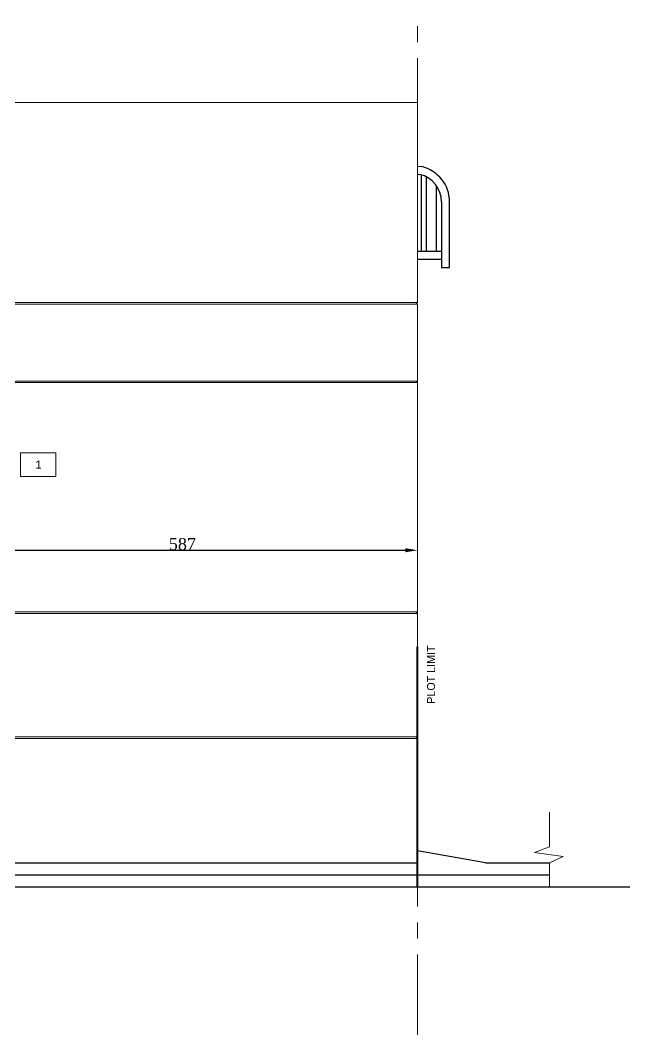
# Model space of a CAD drawing. Header units: millimetres. Extents: x -9083 to 924194, y -232449 to 321637.
# Drawn here: x 98616 to 106223, y 101903 to 114575 of the extents above; entities that cross this region are included whole.
import ezdxf
from ezdxf.enums import TextEntityAlignment as Align

# ---------------------------------------------------------------- set-up
doc = ezdxf.new("R2010")
doc.units = ezdxf.units.MM
doc.header["$LTSCALE"] = 400
doc.header["$MEASUREMENT"] = 0
doc.header["$PDMODE"] = 3
for name, pattern in [('CENTER', [2, 1.25, -0.25, 0.25, -0.25]), ('CENTERX2', [4, 2.5, -0.5, 0.5, -0.5]), ('DASHDOT', [1, 0.5, -0.25, 0, -0.25])]:
    doc.linetypes.add(name, pattern=pattern)
doc.layers.get('0').update_dxf_attribs({"lineweight": 0, "true_color": 0xff1414})
doc.layers.get('Defpoints').update_dxf_attribs({"color": 8, "lineweight": 5})
doc.layers.add('AXIES', color=7, linetype='CENTER', lineweight=0, true_color=0x949596)
for name, color, linetype, lineweight in [('ELEVATION 00', 7, 'Continuous', 30), ('ELEVATION 01', 4, 'Continuous', 25), ('ELEVATION 02', 3, 'Continuous', 18), ('PLOT BOWNDARY', 1, 'DASHDOT', 50), ('ROOMS DIMENSION', 3, 'Continuous', 5), ('STAIR', 1, 'Continuous', 5), ('TAG ELEVATIONS DETAIL', 8, 'Continuous', 9)]:
    doc.layers.add(name, color=color, linetype=linetype, lineweight=lineweight)
doc.styles.add('ROMAN', font='times.ttf')
doc.styles.add('WA-GV03-ELEV & SEC.-TYPE A$0$BOLD', font='romantic.ttf')
doc.styles.add('WA-GV03-ELEV & SEC.-TYPE A$0$Standard', font='arial.ttf')
doc.styles.add('XREF$0$STANDARD', font='verdana.ttf')
doc.dimstyles.new('ELEV DIM', dxfattribs={"dimtxt": 150, "dimasz": 150, "dimexe": 0.06, "dimexo": 0.06, "dimgap": 0.03, "dimtad": 1, "dimtih": 1, "dimtoh": 1, "dimdec": 0, "dimlfac": 0.1, "dimzin": 13, "dimdsep": 46, "dimtxsty": 'ROMAN', "dimcen": 0.09, "dimdle": 0.06, "dimse1": 1, "dimse2": 1, "dimclrd": 256, "dimclre": 256, "dimclrt": 3, "dimadec": 0, "dimazin": 0, "dimtfac": 1, "dimtdec": 0, "dimtix": 1, "dimtmove": 2, "dimatfit": 3, "dimfxl": 0.06, "dimtolj": 1, "dimtzin": 0, "dimarcsym": 0})

# ---------------------------------------------------------------- blocks, each defined once
blk = doc.blocks.new('*D363')
at = {"layer": 'Defpoints', "color": 0, "transparency": 16777216}
for p in [(103574, 107955), (97704, 107699), (103574, 107549)]:
    blk.add_point(p, dxfattribs=at)
at = {"layer": 'ROOMS DIMENSION', "lineweight": -2, "transparency": 16777216}
blk.add_line((97854, 107955), (103424, 107955), dxfattribs=at)
at = {"layer": 'ROOMS DIMENSION', "transparency": 16777216}
for points in [[(97854, 107980), (97854, 107930), (97704, 107955)], [(103424, 107980), (103424, 107930), (103574, 107955)]]:
    blk.add_solid(points, dxfattribs=at)
at = {"layer": 'ROOMS DIMENSION', "color": 3, "transparency": 16777216, "insert": (100639, 108031), "char_height": 150, "attachment_point": 5, "style": 'ROMAN'}
blk.add_mtext('\\A1;587', dxfattribs=at)
blk = doc.blocks.new('WA-GV03-ELEV & SEC.-TYPE A$0$RCSS TG')
blk.add_lwpolyline([(28718, -28969), (29160, -28969), (29160, -29267), (28718, -29267)], close=True)
at = {"style": 'WA-GV03-ELEV & SEC.-TYPE A$0$BOLD'}
blk.add_attdef('CH', text='', height=80, dxfattribs=at).set_placement((28932, -29118), align=Align.MIDDLE)
blk = doc.blocks.new('ERFFEF')
at = {"layer": 'AXIES', "linetype": 'CENTERX2'}
blk.add_line((103573.6, 101902.7), (103573.6, 116678.7), dxfattribs=at)

msp = doc.modelspace()

# ---------------------------------------------------------------- hatches: boundary and pattern name
at = {"layer": 'ELEVATION 01'}
h = msp.add_hatch(dxfattribs=at)
h.set_pattern_fill('ANSI32', color=256, scale=500, angle=45, style=0)
h.set_pattern_definition([(90, (3312.86, 30519.06), (-187.5, 0), []), (90, (3375.36, 30581.56), (-187.5, 0), [])])
edge = h.paths.add_edge_path()
edge.add_line((103573.55424, 112653.32238), (103573.55424, 111688.91877))
edge.add_line((103573.55424, 111688.91877), (103873.54246, 111688.91877))
edge.add_line((103873.54246, 111688.91877), (103873.54246, 112308.50582))
edge.add_arc((103523.54246, 112308.50582), 350, 0, 76.708777537)
edge.add_line((103604.00769, 112649.13075), (103573.55424, 112653.32238))
edge = h.paths.add_edge_path()
edge.add_line((89109.13774, 111688.91877), (89109.13774, 112653.32562))
edge.add_line((89109.13774, 112653.32562), (89078.66073, 112649.13075))
edge.add_arc((89159.12596, 112308.50582), 350, 103.291222455, 180)
edge.add_line((88809.12596, 112308.50582), (88809.12596, 111688.91877))
edge.add_line((88809.12596, 111688.91877), (89109.13774, 111688.91877))

# ---------------------------------------------------------------- linework, layer by layer
at = {"layer": 'ELEVATION 00'}
for p, q in [((104423.96445, 104048.91877), (103573.55424, 104198.91877)), ((97704.27067, 104048.91877), (103573.55424, 104048.91877)), ((104423.96445, 104048.91877), (105220.43957, 104048.91877)), ((88084.55999, 103898.91877), (105220.43957, 103898.91877)), ((86538.7356, 103748.91877), (106223.04631, 103748.91877))]:
    msp.add_line(p, q, dxfattribs=at)
at = {"layer": 'ELEVATION 01'}
for p, q in [((103573.55424, 112753.8519), (103626.71701, 112746.51839)), ((103573.55424, 112653.32238), (103604.00769, 112649.13075)), ((103873.54246, 112308.50582), (103873.54246, 111488.91877)), ((103973.54246, 111488.91877), (103973.54246, 112308.50582)), ((103573.55424, 111688.91877), (103873.54246, 111688.91877)), ((103573.55424, 111588.91877), (103873.54246, 111588.91877)), ((103873.54246, 111488.91877), (103973.54246, 111488.91877))]:
    msp.add_line(p, q, dxfattribs=at)
for radius in [450, 350]:
    msp.add_arc((103523.54246, 112308.50582), radius, 0, 76.745503057, dxfattribs=at)
at = {"layer": 'ELEVATION 02'}
for p, q in [((103573.55424, 113548.91877), (89109.13774, 113548.91877)), ((103573.55424, 113548.91877), (103573.55424, 111048.91877)), ((96409.57514, 111028.91877), (103573.54, 111028.91877)), ((96409.58938, 111048.91877), (103573.55424, 111048.91877)), ((103556.81295, 111038.91877), (103573.54, 111048.91877)), ((103573.54, 111028.91877), (103556.81295, 111038.91877)), ((103573.54, 111028.91877), (103573.54, 110068.91026)), ((96409.58938, 110048.91877), (103573.54, 110048.91877)), ((96409.60362, 110068.91877), (103573.54, 110068.91877)), ((103556.82719, 110058.91877), (103573.55424, 110068.91877)), ((103573.55424, 110048.91877), (103556.82719, 110058.91877)), ((103573.54, 110048.92729), (103573.55424, 108738.91877)), ((103573.55424, 108738.91877), (103573.55424, 107184.91877)), ((97704.27067, 107184.91877), (103573.55424, 107184.91877)), ((97704.27067, 107164.91877), (103573.55424, 107164.91877)), ((103556.82719, 107174.91877), (103573.55424, 107184.91877)), ((103573.55424, 107164.91877), (103556.82719, 107174.91877)), ((103573.55424, 107164.91877), (103573.55424, 105621.91877)), ((97704.27067, 105621.91877), (103573.55424, 105621.91877)), ((97704.27067, 105601.91877), (103573.55424, 105601.91877)), ((103556.82719, 105611.91877), (103573.55424, 105621.91877)), ((103573.55424, 105601.91877), (103556.82719, 105611.91877)), ((103573.55424, 105601.91877), (103573.55424, 104048.91877))]:
    msp.add_line(p, q, dxfattribs=at)
at = {"layer": 'PLOT BOWNDARY', "const_width": 25}
msp.add_lwpolyline([(103573.55424, 103748.91877), (103573.55424, 106748.91877)], dxfattribs=at)
at = {"layer": 'STAIR'}
msp.add_lwpolyline([(105220.43957, 104683.4904), (105220.43957, 104250.42588), (105033.11706, 104177.31967), (105391.16155, 104127.31967), (105220.43957, 104049.44001), (105220.43957, 103748.91877)], dxfattribs=at)

# ---------------------------------------------------------------- block references
at = {"layer": 'AXIES'}
msp.add_blockref('ERFFEF', (0, 0), dxfattribs=at)
at = {"layer": 'TAG ELEVATIONS DETAIL'}
ref = msp.add_blockref('WA-GV03-ELEV & SEC.-TYPE A$0$RCSS TG', (69900.75879, 138142.58113), dxfattribs=at)
ref.add_attrib('CH', '1', dxfattribs={"layer": '0', "color": 1, "height": 100, "style": 'WA-GV03-ELEV & SEC.-TYPE A$0$Standard'}).set_placement((98842.39675, 109024.37204), align=Align.MIDDLE)

# ---------------------------------------------------------------- texts
at = {"layer": 'PLOT BOWNDARY', "insert": (103743.89589, 106401.52873), "char_height": 100, "width": 3591.7615035, "attachment_point": 5, "rotation": 90, "style": 'XREF$0$STANDARD'}
msp.add_mtext('{\\fStylus BT|b0|i0|c0|p34;PLOT LIMIT}', dxfattribs=at)

# ---------------------------------------------------------------- dimensions: what is measured, and where the dimension line sits
at = {"layer": 'ROOMS DIMENSION'}
dim = msp.add_linear_dim(base=(103573.55424, 107954.78113), p1=(97704.27067, 107698.91877), p2=(103573.55424, 107548.91877), dimstyle='ELEV DIM', dxfattribs=at)
dim.commit()
dim.dimension.update_dxf_attribs({"geometry": '*D363', "text_midpoint": (100638.91245, 108031.32519)})

doc.saveas('drawing.dxf')
